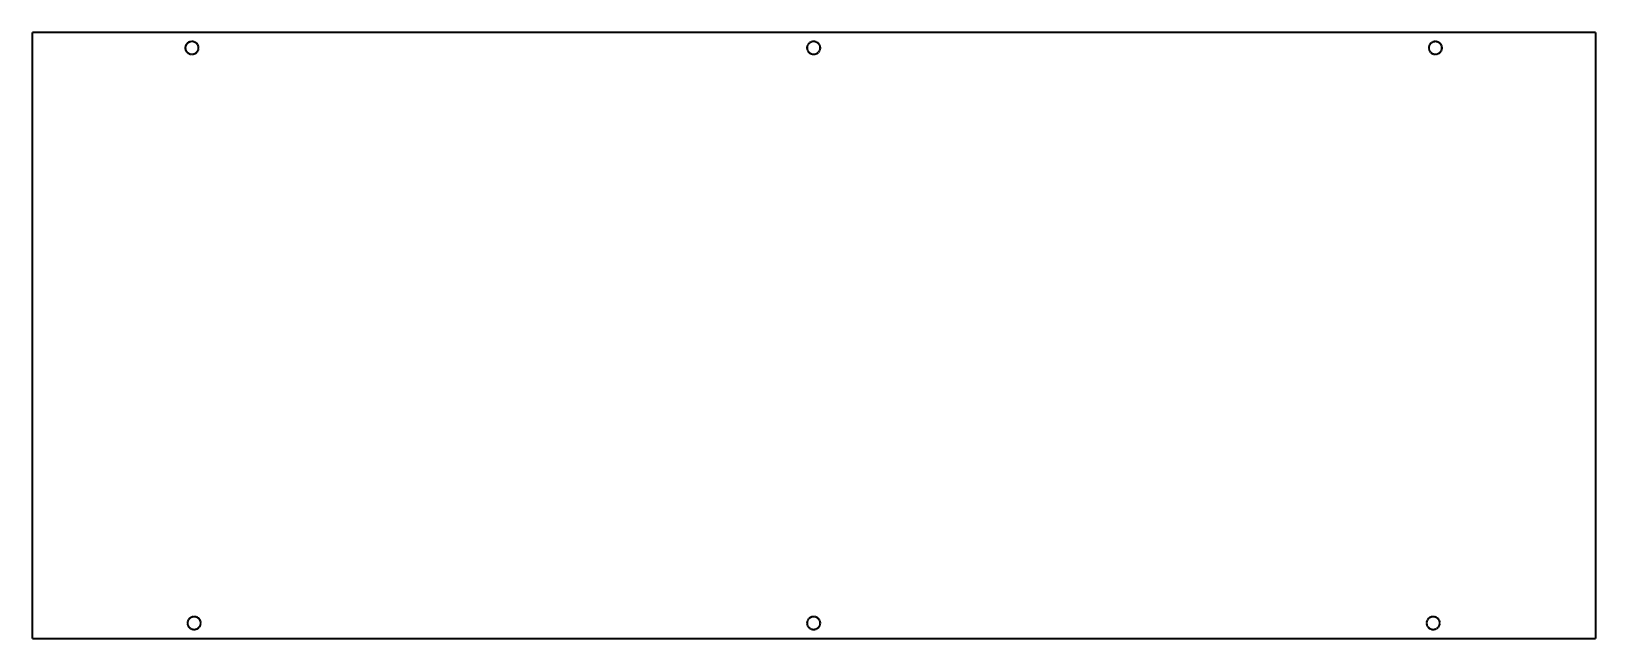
# Model space of a CAD drawing. Extents: x -186 to 173, y -85 to 55.
import ezdxf

# ---------------------------------------------------------------- set-up
doc = ezdxf.new("R2010")
doc.units = 0
doc.layers.add('PROFILEEDGES', color=7, linetype='CONTINUOUS')

msp = doc.modelspace()

# ---------------------------------------------------------------- linework, layer by layer
at = {"layer": 'PROFILEEDGES', "const_width": 0.48}
for points in [[(-186.19, 54.83), (-186.19, -84.45)], [(172.97, 54.83), (-186.19, 54.83)], [(172.97, -84.45), (172.97, 54.83)], [(-151.02, 51.35), (-151.03, 51.25)], [(-151.03, 51.25), (-151.02, 51.16)], [(-151.01, 51.44), (-151.02, 51.35)], [(-151.02, 51.16), (-151.01, 51.06)], [(-151, 51.53), (-151.01, 51.44)], [(-151.01, 51.06), (-151, 50.97)], [(-150.98, 51.62), (-151, 51.53)], [(-151, 50.97), (-150.98, 50.88)], [(-150.95, 51.72), (-150.98, 51.62)], [(-150.98, 50.88), (-150.95, 50.79)], [(-150.92, 51.8), (-150.95, 51.72)], [(-150.95, 50.79), (-150.92, 50.7)], [(-150.88, 51.89), (-150.92, 51.8)], [(-150.92, 50.7), (-150.88, 50.61)], [(-150.84, 51.97), (-150.88, 51.89)], [(-150.88, 50.61), (-150.84, 50.53)], [(-150.79, 52.06), (-150.84, 51.97)], [(-150.84, 50.53), (-150.79, 50.45)], [(-150.74, 52.13), (-150.79, 52.06)], [(-150.79, 50.45), (-150.74, 50.37)], [(-150.68, 52.21), (-150.74, 52.13)], [(-150.74, 50.37), (-150.68, 50.3)], [(-150.62, 52.28), (-150.68, 52.21)], [(-150.68, 50.3), (-150.62, 50.22)], [(-150.55, 52.35), (-150.62, 52.28)], [(-150.62, 50.22), (-150.55, 50.16)], [(-150.48, 52.41), (-150.55, 52.35)], [(-150.55, 50.16), (-150.48, 50.1)], [(-150.41, 52.47), (-150.48, 52.41)], [(-150.33, 52.52), (-150.41, 52.47)], [(-150.25, 52.57), (-150.33, 52.52)], [(-150.16, 52.61), (-150.25, 52.57)], [(-150.08, 52.65), (-150.16, 52.61)], [(-149.99, 52.68), (-150.08, 52.65)], [(-149.9, 52.7), (-149.99, 52.68)], [(-149.81, 52.73), (-149.9, 52.7)], [(-149.71, 52.74), (-149.81, 52.73)], [(-149.62, 52.75), (-149.71, 52.74)], [(-149.53, 52.75), (-149.62, 52.75)], [(-149.43, 52.75), (-149.53, 52.75)], [(-149.34, 52.74), (-149.43, 52.75)], [(-149.24, 52.73), (-149.34, 52.74)], [(-149.15, 52.7), (-149.24, 52.73)], [(-149.06, 52.68), (-149.15, 52.7)], [(-148.97, 52.65), (-149.06, 52.68)], [(-148.89, 52.61), (-148.97, 52.65)], [(-148.8, 52.57), (-148.89, 52.61)], [(-148.72, 52.52), (-148.8, 52.57)], [(-148.64, 52.47), (-148.72, 52.52)], [(-148.57, 52.41), (-148.64, 52.47)], [(-148.5, 52.35), (-148.57, 52.41)], [(-148.57, 50.1), (-148.5, 50.16)], [(-148.43, 52.28), (-148.5, 52.35)], [(-148.5, 50.16), (-148.43, 50.22)], [(-148.37, 52.21), (-148.43, 52.28)], [(-148.43, 50.22), (-148.37, 50.3)], [(-148.31, 52.13), (-148.37, 52.21)], [(-148.37, 50.3), (-148.31, 50.37)], [(-148.26, 52.06), (-148.31, 52.13)], [(-148.31, 50.37), (-148.26, 50.45)], [(-148.21, 51.97), (-148.26, 52.06)], [(-148.26, 50.45), (-148.21, 50.53)], [(-148.17, 51.89), (-148.21, 51.97)], [(-148.21, 50.53), (-148.17, 50.61)], [(-148.13, 51.8), (-148.17, 51.89)], [(-148.17, 50.61), (-148.13, 50.7)], [(-148.1, 51.72), (-148.13, 51.8)], [(-148.13, 50.7), (-148.1, 50.79)], [(-148.07, 51.62), (-148.1, 51.72)], [(-148.1, 50.79), (-148.07, 50.88)], [(-148.05, 51.53), (-148.07, 51.62)], [(-148.07, 50.88), (-148.05, 50.97)], [(-148.04, 51.44), (-148.05, 51.53)], [(-148.05, 50.97), (-148.04, 51.06)], [(-148.03, 51.35), (-148.04, 51.44)], [(-148.04, 51.06), (-148.03, 51.16)], [(-148.03, 51.25), (-148.03, 51.35)], [(-148.03, 51.16), (-148.03, 51.25)], [(-8.18, 51.44), (-8.19, 51.35)], [(-8.19, 51.35), (-8.19, 51.25)], [(-8.19, 51.25), (-8.19, 51.16)], [(-8.19, 51.16), (-8.18, 51.06)], [(-8.16, 51.53), (-8.18, 51.44)], [(-8.18, 51.06), (-8.16, 50.97)], [(-8.14, 51.62), (-8.16, 51.53)], [(-8.16, 50.97), (-8.14, 50.88)], [(-8.12, 51.72), (-8.14, 51.62)], [(-8.14, 50.88), (-8.12, 50.79)], [(-8.08, 51.8), (-8.12, 51.72)], [(-8.12, 50.79), (-8.08, 50.7)], [(-8.05, 51.89), (-8.08, 51.8)], [(-8.08, 50.7), (-8.05, 50.61)], [(-8, 51.97), (-8.05, 51.89)], [(-8.05, 50.61), (-8, 50.53)], [(-7.96, 52.06), (-8, 51.97)], [(-8, 50.53), (-7.96, 50.45)], [(-7.9, 52.13), (-7.96, 52.06)], [(-7.96, 50.45), (-7.9, 50.37)], [(-7.85, 52.21), (-7.9, 52.13)], [(-7.9, 50.37), (-7.85, 50.3)], [(-7.78, 52.28), (-7.85, 52.21)], [(-7.85, 50.3), (-7.78, 50.22)], [(-7.72, 52.35), (-7.78, 52.28)], [(-7.78, 50.22), (-7.72, 50.16)], [(-7.65, 52.41), (-7.72, 52.35)], [(-7.72, 50.16), (-7.65, 50.1)], [(-7.57, 52.47), (-7.65, 52.41)], [(-7.49, 52.52), (-7.57, 52.47)], [(-7.41, 52.57), (-7.49, 52.52)], [(-7.33, 52.61), (-7.41, 52.57)], [(-7.24, 52.65), (-7.33, 52.61)], [(-7.15, 52.68), (-7.24, 52.65)], [(-7.06, 52.7), (-7.15, 52.68)], [(-6.97, 52.73), (-7.06, 52.7)], [(-6.88, 52.74), (-6.97, 52.73)], [(-6.78, 52.75), (-6.88, 52.74)], [(-6.69, 52.75), (-6.78, 52.75)], [(-6.6, 52.75), (-6.69, 52.75)], [(-6.5, 52.74), (-6.6, 52.75)], [(-6.41, 52.73), (-6.5, 52.74)], [(-6.32, 52.7), (-6.41, 52.73)], [(-6.23, 52.68), (-6.32, 52.7)], [(-6.14, 52.65), (-6.23, 52.68)], [(-6.05, 52.61), (-6.14, 52.65)], [(-5.97, 52.57), (-6.05, 52.61)], [(-5.89, 52.52), (-5.97, 52.57)], [(-5.81, 52.47), (-5.89, 52.52)], [(-5.73, 52.41), (-5.81, 52.47)], [(-5.66, 52.35), (-5.73, 52.41)], [(-5.73, 50.1), (-5.66, 50.16)], [(-5.6, 52.28), (-5.66, 52.35)], [(-5.66, 50.16), (-5.6, 50.22)], [(-5.53, 52.21), (-5.6, 52.28)], [(-5.6, 50.22), (-5.53, 50.3)], [(-5.48, 52.13), (-5.53, 52.21)], [(-5.53, 50.3), (-5.48, 50.37)], [(-5.42, 52.06), (-5.48, 52.13)], [(-5.48, 50.37), (-5.42, 50.45)], [(-5.38, 51.97), (-5.42, 52.06)], [(-5.42, 50.45), (-5.38, 50.53)], [(-5.33, 51.89), (-5.38, 51.97)], [(-5.38, 50.53), (-5.33, 50.61)], [(-5.3, 51.8), (-5.33, 51.89)], [(-5.33, 50.61), (-5.3, 50.7)], [(-5.26, 51.72), (-5.3, 51.8)], [(-5.3, 50.7), (-5.26, 50.79)], [(-5.24, 51.62), (-5.26, 51.72)], [(-5.26, 50.79), (-5.24, 50.88)], [(-5.22, 51.53), (-5.24, 51.62)], [(-5.24, 50.88), (-5.22, 50.97)], [(-5.2, 51.44), (-5.22, 51.53)], [(-5.22, 50.97), (-5.2, 51.06)], [(-5.19, 51.35), (-5.2, 51.44)], [(-5.2, 51.06), (-5.19, 51.16)], [(-5.19, 51.25), (-5.19, 51.35)], [(-5.19, 51.16), (-5.19, 51.25)], [(134.67, 51.44), (134.66, 51.35)], [(134.66, 51.35), (134.66, 51.25)], [(134.66, 51.25), (134.66, 51.16)], [(134.66, 51.16), (134.67, 51.06)], [(134.68, 51.53), (134.67, 51.44)], [(134.67, 51.06), (134.68, 50.97)], [(134.7, 51.62), (134.68, 51.53)], [(134.68, 50.97), (134.7, 50.88)], [(134.73, 51.71), (134.7, 51.62)], [(134.7, 50.88), (134.73, 50.79)], [(134.76, 51.8), (134.73, 51.71)], [(134.73, 50.79), (134.76, 50.7)], [(134.8, 51.89), (134.76, 51.8)], [(134.76, 50.7), (134.8, 50.62)], [(134.84, 51.97), (134.8, 51.89)], [(134.8, 50.62), (134.84, 50.53)], [(134.89, 52.05), (134.84, 51.97)], [(134.84, 50.53), (134.89, 50.45)], [(134.94, 52.13), (134.89, 52.05)], [(134.89, 50.45), (134.94, 50.37)], [(135, 52.2), (134.94, 52.13)], [(134.94, 50.37), (135, 50.3)], [(135.06, 52.27), (135, 52.2)], [(135, 50.3), (135.06, 50.23)], [(135.13, 52.34), (135.06, 52.27)], [(135.06, 50.23), (135.13, 50.16)], [(135.2, 52.4), (135.13, 52.34)], [(135.13, 50.16), (135.2, 50.1)], [(135.27, 52.46), (135.2, 52.4)], [(135.35, 52.51), (135.27, 52.46)], [(135.43, 52.56), (135.35, 52.51)], [(135.51, 52.6), (135.43, 52.56)], [(135.6, 52.64), (135.51, 52.6)], [(135.69, 52.67), (135.6, 52.64)], [(135.78, 52.7), (135.69, 52.67)], [(135.87, 52.72), (135.78, 52.7)], [(135.96, 52.73), (135.87, 52.72)], [(136.06, 52.74), (135.96, 52.73)], [(136.15, 52.74), (136.06, 52.74)], [(136.24, 52.74), (136.15, 52.74)], [(136.34, 52.73), (136.24, 52.74)], [(136.43, 52.72), (136.34, 52.73)], [(136.52, 52.7), (136.43, 52.72)], [(136.61, 52.67), (136.52, 52.7)], [(136.7, 52.64), (136.61, 52.67)], [(136.79, 52.6), (136.7, 52.64)], [(136.87, 52.56), (136.79, 52.6)], [(136.95, 52.51), (136.87, 52.56)], [(137.03, 52.46), (136.95, 52.51)], [(137.1, 52.4), (137.03, 52.46)], [(137.17, 52.34), (137.1, 52.4)], [(137.1, 50.1), (137.17, 50.16)], [(137.24, 52.27), (137.17, 52.34)], [(137.17, 50.16), (137.24, 50.23)], [(137.3, 52.2), (137.24, 52.27)], [(137.24, 50.23), (137.3, 50.3)], [(137.36, 52.13), (137.3, 52.2)], [(137.3, 50.3), (137.36, 50.37)], [(137.41, 52.05), (137.36, 52.13)], [(137.36, 50.37), (137.41, 50.45)], [(137.46, 51.97), (137.41, 52.05)], [(137.41, 50.45), (137.46, 50.53)], [(137.5, 51.89), (137.46, 51.97)], [(137.46, 50.53), (137.5, 50.62)], [(137.54, 51.8), (137.5, 51.89)], [(137.5, 50.62), (137.54, 50.7)], [(137.57, 51.71), (137.54, 51.8)], [(137.54, 50.7), (137.57, 50.79)], [(137.6, 51.62), (137.57, 51.71)], [(137.57, 50.79), (137.6, 50.88)], [(137.62, 51.53), (137.6, 51.62)], [(137.6, 50.88), (137.62, 50.97)], [(137.63, 51.44), (137.62, 51.53)], [(137.62, 50.97), (137.63, 51.06)], [(137.64, 51.35), (137.63, 51.44)], [(137.63, 51.06), (137.64, 51.16)], [(137.64, 51.25), (137.64, 51.35)], [(137.64, 51.16), (137.64, 51.25)], [(-150.48, 50.1), (-150.41, 50.04)], [(-150.41, 50.04), (-150.33, 49.99)], [(-150.33, 49.99), (-150.25, 49.94)], [(-150.25, 49.94), (-150.16, 49.89)], [(-150.16, 49.89), (-150.08, 49.86)], [(-150.08, 49.86), (-149.99, 49.83)], [(-149.99, 49.83), (-149.9, 49.8)], [(-149.9, 49.8), (-149.81, 49.78)], [(-149.81, 49.78), (-149.71, 49.76)], [(-149.71, 49.76), (-149.62, 49.75)], [(-149.62, 49.75), (-149.53, 49.75)], [(-149.53, 49.75), (-149.43, 49.75)], [(-149.43, 49.75), (-149.34, 49.76)], [(-149.34, 49.76), (-149.24, 49.78)], [(-149.24, 49.78), (-149.15, 49.8)], [(-149.15, 49.8), (-149.06, 49.83)], [(-149.06, 49.83), (-148.97, 49.86)], [(-148.97, 49.86), (-148.89, 49.89)], [(-148.89, 49.89), (-148.8, 49.94)], [(-148.8, 49.94), (-148.72, 49.99)], [(-148.72, 49.99), (-148.64, 50.04)], [(-148.64, 50.04), (-148.57, 50.1)], [(-7.65, 50.1), (-7.57, 50.04)], [(-7.57, 50.04), (-7.49, 49.99)], [(-7.49, 49.99), (-7.41, 49.94)], [(-7.41, 49.94), (-7.33, 49.89)], [(-7.33, 49.89), (-7.24, 49.86)], [(-7.24, 49.86), (-7.15, 49.83)], [(-7.15, 49.83), (-7.06, 49.8)], [(-7.06, 49.8), (-6.97, 49.78)], [(-6.97, 49.78), (-6.88, 49.76)], [(-6.88, 49.76), (-6.78, 49.75)], [(-6.78, 49.75), (-6.69, 49.75)], [(-6.69, 49.75), (-6.6, 49.75)], [(-6.6, 49.75), (-6.5, 49.76)], [(-6.5, 49.76), (-6.41, 49.78)], [(-6.41, 49.78), (-6.32, 49.8)], [(-6.32, 49.8), (-6.23, 49.83)], [(-6.23, 49.83), (-6.14, 49.86)], [(-6.14, 49.86), (-6.05, 49.89)], [(-6.05, 49.89), (-5.97, 49.94)], [(-5.97, 49.94), (-5.89, 49.99)], [(-5.89, 49.99), (-5.81, 50.04)], [(-5.81, 50.04), (-5.73, 50.1)], [(135.2, 50.1), (135.27, 50.04)], [(135.27, 50.04), (135.35, 49.99)], [(135.35, 49.99), (135.43, 49.94)], [(135.43, 49.94), (135.51, 49.9)], [(135.51, 49.9), (135.6, 49.86)], [(135.6, 49.86), (135.69, 49.83)], [(135.69, 49.83), (135.78, 49.81)], [(135.78, 49.81), (135.87, 49.78)], [(135.87, 49.78), (135.96, 49.77)], [(135.96, 49.77), (136.06, 49.76)], [(136.06, 49.76), (136.15, 49.76)], [(136.15, 49.76), (136.24, 49.76)], [(136.24, 49.76), (136.34, 49.77)], [(136.34, 49.77), (136.43, 49.78)], [(136.43, 49.78), (136.52, 49.81)], [(136.52, 49.81), (136.61, 49.83)], [(136.61, 49.83), (136.7, 49.86)], [(136.7, 49.86), (136.79, 49.9)], [(136.79, 49.9), (136.87, 49.94)], [(136.87, 49.94), (136.95, 49.99)], [(136.95, 49.99), (137.03, 50.04)], [(137.03, 50.04), (137.1, 50.1)], [(-150.52, -80.79), (-150.53, -80.88)], [(-150.53, -80.88), (-150.52, -80.97)], [(-150.51, -80.69), (-150.52, -80.79)], [(-150.52, -80.97), (-150.51, -81.07)], [(-150.5, -80.6), (-150.51, -80.69)], [(-150.51, -81.07), (-150.5, -81.16)], [(-150.48, -80.51), (-150.5, -80.6)], [(-150.5, -81.16), (-150.48, -81.25)], [(-150.45, -80.42), (-150.48, -80.51)], [(-150.48, -81.25), (-150.45, -81.34)], [(-150.42, -80.33), (-150.45, -80.42)], [(-150.45, -81.34), (-150.42, -81.43)], [(-150.38, -80.24), (-150.42, -80.33)], [(-150.42, -81.43), (-150.38, -81.52)], [(-150.34, -80.16), (-150.38, -80.24)], [(-150.38, -81.52), (-150.34, -81.6)], [(-150.29, -80.08), (-150.34, -80.16)], [(-150.34, -81.6), (-150.29, -81.68)], [(-150.24, -80), (-150.29, -80.08)], [(-150.29, -81.68), (-150.24, -81.76)], [(-150.18, -79.92), (-150.24, -80)], [(-150.24, -81.76), (-150.18, -81.84)], [(-150.12, -79.85), (-150.18, -79.92)], [(-150.18, -81.84), (-150.12, -81.91)], [(-150.05, -79.79), (-150.12, -79.85)], [(-150.12, -81.91), (-150.05, -81.97)], [(-149.98, -79.72), (-150.05, -79.79)], [(-150.05, -81.97), (-149.98, -82.03)], [(-149.91, -79.67), (-149.98, -79.72)], [(-149.98, -82.03), (-149.91, -82.09)], [(-149.83, -79.61), (-149.91, -79.67)], [(-149.91, -82.09), (-149.83, -82.15)], [(-149.75, -79.56), (-149.83, -79.61)], [(-149.83, -82.15), (-149.75, -82.19)], [(-149.66, -79.52), (-149.75, -79.56)], [(-149.75, -82.19), (-149.66, -82.24)], [(-149.58, -79.48), (-149.66, -79.52)], [(-149.66, -82.24), (-149.58, -82.27)], [(-149.49, -79.45), (-149.58, -79.48)], [(-149.58, -82.27), (-149.49, -82.31)], [(-149.4, -79.43), (-149.49, -79.45)], [(-149.49, -82.31), (-149.4, -82.33)], [(-149.31, -79.41), (-149.4, -79.43)], [(-149.4, -82.33), (-149.31, -82.35)], [(-149.21, -79.39), (-149.31, -79.41)], [(-149.31, -82.35), (-149.21, -82.37)], [(-149.12, -79.38), (-149.21, -79.39)], [(-149.21, -82.37), (-149.12, -82.38)], [(-149.03, -79.38), (-149.12, -79.38)], [(-149.12, -82.38), (-149.03, -82.38)], [(-148.93, -79.38), (-149.03, -79.38)], [(-149.03, -82.38), (-148.93, -82.38)], [(-148.84, -79.39), (-148.93, -79.38)], [(-148.93, -82.38), (-148.84, -82.37)], [(-148.74, -79.41), (-148.84, -79.39)], [(-148.84, -82.37), (-148.74, -82.35)], [(-148.65, -79.43), (-148.74, -79.41)], [(-148.74, -82.35), (-148.65, -82.33)], [(-148.56, -79.45), (-148.65, -79.43)], [(-148.65, -82.33), (-148.56, -82.31)], [(-148.47, -79.48), (-148.56, -79.45)], [(-148.56, -82.31), (-148.47, -82.27)], [(-148.39, -79.52), (-148.47, -79.48)], [(-148.47, -82.27), (-148.39, -82.24)], [(-148.3, -79.56), (-148.39, -79.52)], [(-148.39, -82.24), (-148.3, -82.19)], [(-148.22, -79.61), (-148.3, -79.56)], [(-148.3, -82.19), (-148.22, -82.15)], [(-148.14, -79.67), (-148.22, -79.61)], [(-148.22, -82.15), (-148.14, -82.09)], [(-148.07, -79.72), (-148.14, -79.67)], [(-148.14, -82.09), (-148.07, -82.03)], [(-148, -79.79), (-148.07, -79.72)], [(-148.07, -82.03), (-148, -81.97)], [(-147.93, -79.85), (-148, -79.79)], [(-148, -81.97), (-147.93, -81.91)], [(-147.87, -79.92), (-147.93, -79.85)], [(-147.93, -81.91), (-147.87, -81.84)], [(-147.81, -80), (-147.87, -79.92)], [(-147.87, -81.84), (-147.81, -81.76)], [(-147.76, -80.08), (-147.81, -80)], [(-147.81, -81.76), (-147.76, -81.68)], [(-147.71, -80.16), (-147.76, -80.08)], [(-147.76, -81.68), (-147.71, -81.6)], [(-147.67, -80.24), (-147.71, -80.16)], [(-147.71, -81.6), (-147.67, -81.52)], [(-147.63, -80.33), (-147.67, -80.24)], [(-147.67, -81.52), (-147.63, -81.43)], [(-147.6, -80.42), (-147.63, -80.33)], [(-147.63, -81.43), (-147.6, -81.34)], [(-147.57, -80.51), (-147.6, -80.42)], [(-147.6, -81.34), (-147.57, -81.25)], [(-147.55, -80.6), (-147.57, -80.51)], [(-147.57, -81.25), (-147.55, -81.16)], [(-147.54, -80.69), (-147.55, -80.6)], [(-147.55, -81.16), (-147.54, -81.07)], [(-147.53, -80.79), (-147.54, -80.69)], [(-147.54, -81.07), (-147.53, -80.97)], [(-147.53, -80.88), (-147.53, -80.79)], [(-147.53, -80.97), (-147.53, -80.88)], [(-8.18, -80.69), (-8.19, -80.79)], [(-8.19, -80.79), (-8.19, -80.88)], [(-8.19, -80.88), (-8.19, -80.97)], [(-8.19, -80.97), (-8.18, -81.07)], [(-8.16, -80.6), (-8.18, -80.69)], [(-8.18, -81.07), (-8.16, -81.16)], [(-8.14, -80.51), (-8.16, -80.6)], [(-8.16, -81.16), (-8.14, -81.25)], [(-8.12, -80.42), (-8.14, -80.51)], [(-8.14, -81.25), (-8.12, -81.34)], [(-8.08, -80.33), (-8.12, -80.42)], [(-8.12, -81.34), (-8.08, -81.43)], [(-8.05, -80.24), (-8.08, -80.33)], [(-8.08, -81.43), (-8.05, -81.52)], [(-8, -80.16), (-8.05, -80.24)], [(-8.05, -81.52), (-8, -81.6)], [(-7.96, -80.08), (-8, -80.16)], [(-8, -81.6), (-7.96, -81.68)], [(-7.9, -80), (-7.96, -80.08)], [(-7.96, -81.68), (-7.9, -81.76)], [(-7.85, -79.92), (-7.9, -80)], [(-7.9, -81.76), (-7.85, -81.84)], [(-7.78, -79.85), (-7.85, -79.92)], [(-7.85, -81.84), (-7.78, -81.91)], [(-7.72, -79.79), (-7.78, -79.85)], [(-7.78, -81.91), (-7.72, -81.97)], [(-7.65, -79.72), (-7.72, -79.79)], [(-7.72, -81.97), (-7.65, -82.03)], [(-7.57, -79.67), (-7.65, -79.72)], [(-7.65, -82.03), (-7.57, -82.09)], [(-7.49, -79.61), (-7.57, -79.67)], [(-7.57, -82.09), (-7.49, -82.15)], [(-7.41, -79.56), (-7.49, -79.61)], [(-7.49, -82.15), (-7.41, -82.19)], [(-7.33, -79.52), (-7.41, -79.56)], [(-7.41, -82.19), (-7.33, -82.24)], [(-7.24, -79.48), (-7.33, -79.52)], [(-7.33, -82.24), (-7.24, -82.27)], [(-7.15, -79.45), (-7.24, -79.48)], [(-7.24, -82.27), (-7.15, -82.31)], [(-7.06, -79.43), (-7.15, -79.45)], [(-7.15, -82.31), (-7.06, -82.33)], [(-6.97, -79.41), (-7.06, -79.43)], [(-7.06, -82.33), (-6.97, -82.35)], [(-6.88, -79.39), (-6.97, -79.41)], [(-6.97, -82.35), (-6.88, -82.37)], [(-6.78, -79.38), (-6.88, -79.39)], [(-6.88, -82.37), (-6.78, -82.38)], [(-6.69, -79.38), (-6.78, -79.38)], [(-6.78, -82.38), (-6.69, -82.38)], [(-6.6, -79.38), (-6.69, -79.38)], [(-6.69, -82.38), (-6.6, -82.38)], [(-6.5, -79.39), (-6.6, -79.38)], [(-6.6, -82.38), (-6.5, -82.37)], [(-6.41, -79.41), (-6.5, -79.39)], [(-6.5, -82.37), (-6.41, -82.35)], [(-6.32, -79.43), (-6.41, -79.41)], [(-6.41, -82.35), (-6.32, -82.33)], [(-6.23, -79.45), (-6.32, -79.43)], [(-6.32, -82.33), (-6.23, -82.31)], [(-6.14, -79.48), (-6.23, -79.45)], [(-6.23, -82.31), (-6.14, -82.27)], [(-6.05, -79.52), (-6.14, -79.48)], [(-6.14, -82.27), (-6.05, -82.24)], [(-5.97, -79.56), (-6.05, -79.52)], [(-6.05, -82.24), (-5.97, -82.19)], [(-5.89, -79.61), (-5.97, -79.56)], [(-5.97, -82.19), (-5.89, -82.15)], [(-5.81, -79.67), (-5.89, -79.61)], [(-5.89, -82.15), (-5.81, -82.09)], [(-5.73, -79.72), (-5.81, -79.67)], [(-5.81, -82.09), (-5.73, -82.03)], [(-5.66, -79.79), (-5.73, -79.72)], [(-5.73, -82.03), (-5.66, -81.97)], [(-5.6, -79.85), (-5.66, -79.79)], [(-5.66, -81.97), (-5.6, -81.91)], [(-5.53, -79.92), (-5.6, -79.85)], [(-5.6, -81.91), (-5.53, -81.84)], [(-5.48, -80), (-5.53, -79.92)], [(-5.53, -81.84), (-5.48, -81.76)], [(-5.42, -80.08), (-5.48, -80)], [(-5.48, -81.76), (-5.42, -81.68)], [(-5.38, -80.16), (-5.42, -80.08)], [(-5.42, -81.68), (-5.38, -81.6)], [(-5.33, -80.24), (-5.38, -80.16)], [(-5.38, -81.6), (-5.33, -81.52)], [(-5.3, -80.33), (-5.33, -80.24)], [(-5.33, -81.52), (-5.3, -81.43)], [(-5.26, -80.42), (-5.3, -80.33)], [(-5.3, -81.43), (-5.26, -81.34)], [(-5.24, -80.51), (-5.26, -80.42)], [(-5.26, -81.34), (-5.24, -81.25)], [(-5.22, -80.6), (-5.24, -80.51)], [(-5.24, -81.25), (-5.22, -81.16)], [(-5.2, -80.69), (-5.22, -80.6)], [(-5.22, -81.16), (-5.2, -81.07)], [(-5.19, -80.79), (-5.2, -80.69)], [(-5.2, -81.07), (-5.19, -80.97)], [(-5.19, -80.88), (-5.19, -80.79)], [(-5.19, -80.97), (-5.19, -80.88)], [(134.16, -80.69), (134.15, -80.79)], [(134.15, -80.79), (134.15, -80.88)], [(134.15, -80.88), (134.15, -80.97)], [(134.15, -80.97), (134.16, -81.07)], [(134.18, -80.6), (134.16, -80.69)], [(134.16, -81.07), (134.18, -81.16)], [(134.2, -80.51), (134.18, -80.6)], [(134.18, -81.16), (134.2, -81.25)], [(134.22, -80.42), (134.2, -80.51)], [(134.2, -81.25), (134.22, -81.34)], [(134.26, -80.33), (134.22, -80.42)], [(134.22, -81.34), (134.26, -81.43)], [(134.29, -80.24), (134.26, -80.33)], [(134.26, -81.43), (134.29, -81.52)], [(134.34, -80.16), (134.29, -80.24)], [(134.29, -81.52), (134.34, -81.6)], [(134.38, -80.08), (134.34, -80.16)], [(134.34, -81.6), (134.38, -81.68)], [(134.44, -80), (134.38, -80.08)], [(134.38, -81.68), (134.44, -81.76)], [(134.49, -79.92), (134.44, -80)], [(134.44, -81.76), (134.49, -81.84)], [(134.56, -79.85), (134.49, -79.92)], [(134.49, -81.84), (134.56, -81.91)], [(134.62, -79.79), (134.56, -79.85)], [(134.56, -81.91), (134.62, -81.97)], [(134.69, -79.72), (134.62, -79.79)], [(134.62, -81.97), (134.69, -82.03)], [(134.77, -79.67), (134.69, -79.72)], [(134.69, -82.03), (134.77, -82.09)], [(134.85, -79.61), (134.77, -79.67)], [(134.77, -82.09), (134.85, -82.15)], [(134.93, -79.56), (134.85, -79.61)], [(134.85, -82.15), (134.93, -82.19)], [(135.01, -79.52), (134.93, -79.56)], [(134.93, -82.19), (135.01, -82.24)], [(135.1, -79.48), (135.01, -79.52)], [(135.01, -82.24), (135.1, -82.27)], [(135.19, -79.45), (135.1, -79.48)], [(135.1, -82.27), (135.19, -82.31)], [(135.28, -79.43), (135.19, -79.45)], [(135.19, -82.31), (135.28, -82.33)], [(135.37, -79.41), (135.28, -79.43)], [(135.28, -82.33), (135.37, -82.35)], [(135.46, -79.39), (135.37, -79.41)], [(135.37, -82.35), (135.46, -82.37)], [(135.56, -79.38), (135.46, -79.39)], [(135.46, -82.37), (135.56, -82.38)], [(135.65, -79.38), (135.56, -79.38)], [(135.56, -82.38), (135.65, -82.38)], [(135.74, -79.38), (135.65, -79.38)], [(135.65, -82.38), (135.74, -82.38)], [(135.84, -79.39), (135.74, -79.38)], [(135.74, -82.38), (135.84, -82.37)], [(135.93, -79.41), (135.84, -79.39)], [(135.84, -82.37), (135.93, -82.35)], [(136.02, -79.43), (135.93, -79.41)], [(135.93, -82.35), (136.02, -82.33)], [(136.11, -79.45), (136.02, -79.43)], [(136.02, -82.33), (136.11, -82.31)], [(136.2, -79.48), (136.11, -79.45)], [(136.11, -82.31), (136.2, -82.27)], [(136.29, -79.52), (136.2, -79.48)], [(136.2, -82.27), (136.29, -82.24)], [(136.37, -79.56), (136.29, -79.52)], [(136.29, -82.24), (136.37, -82.19)], [(136.45, -79.61), (136.37, -79.56)], [(136.37, -82.19), (136.45, -82.15)], [(136.53, -79.67), (136.45, -79.61)], [(136.45, -82.15), (136.53, -82.09)], [(136.61, -79.72), (136.53, -79.67)], [(136.53, -82.09), (136.61, -82.03)], [(136.68, -79.79), (136.61, -79.72)], [(136.61, -82.03), (136.68, -81.97)], [(136.74, -79.85), (136.68, -79.79)], [(136.68, -81.97), (136.74, -81.91)], [(136.81, -79.92), (136.74, -79.85)], [(136.74, -81.91), (136.81, -81.84)], [(136.86, -80), (136.81, -79.92)], [(136.81, -81.84), (136.86, -81.76)], [(136.92, -80.08), (136.86, -80)], [(136.86, -81.76), (136.92, -81.68)], [(136.97, -80.16), (136.92, -80.08)], [(136.92, -81.68), (136.97, -81.6)], [(137.01, -80.24), (136.97, -80.16)], [(136.97, -81.6), (137.01, -81.52)], [(137.05, -80.33), (137.01, -80.24)], [(137.01, -81.52), (137.05, -81.43)], [(137.08, -80.42), (137.05, -80.33)], [(137.05, -81.43), (137.08, -81.34)], [(137.1, -80.51), (137.08, -80.42)], [(137.08, -81.34), (137.1, -81.25)], [(137.12, -80.6), (137.1, -80.51)], [(137.1, -81.25), (137.12, -81.16)], [(137.14, -80.69), (137.12, -80.6)], [(137.12, -81.16), (137.14, -81.07)], [(137.15, -80.79), (137.14, -80.69)], [(137.14, -81.07), (137.15, -80.97)], [(137.15, -80.88), (137.15, -80.79)], [(137.15, -80.97), (137.15, -80.88)], [(172.97, -84.45), (-186.19, -84.45)]]:
    msp.add_lwpolyline(points, dxfattribs=at)

doc.saveas('drawing.dxf')
